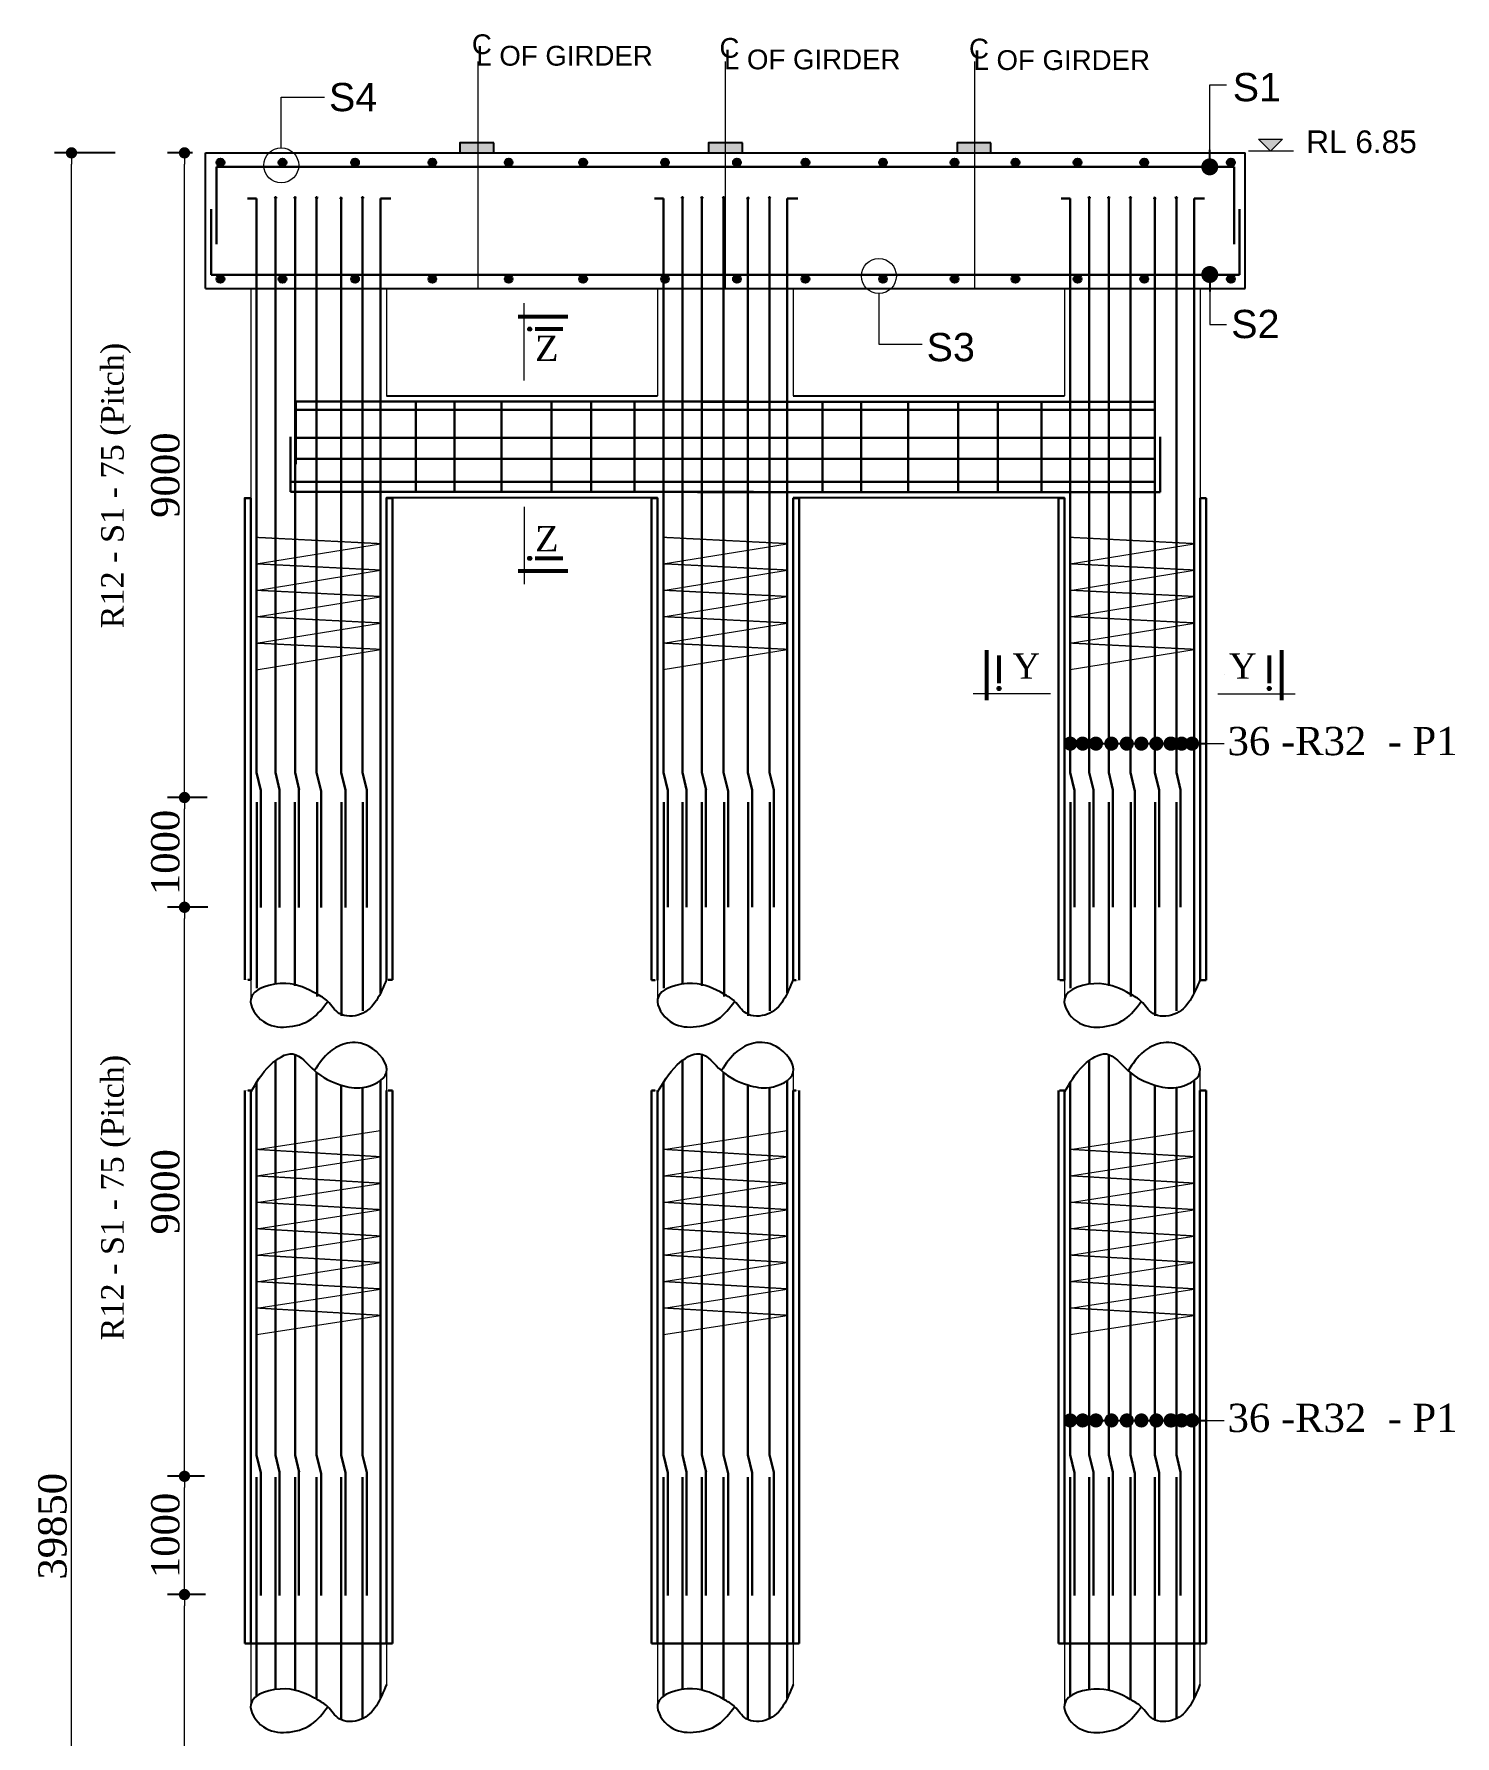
# Model space of a CAD drawing. Header units: millimetres. Extents: x -684453 to 35267, y -286696 to 273430.
# Drawn here: x -288820 to -276246, y 224364 to 239420 of the extents above; entities that cross this region are included whole.
import ezdxf

# ---------------------------------------------------------------- set-up
doc = ezdxf.new("R2010")
doc.units = ezdxf.units.MM
doc.header["$PDMODE"] = 2
for name, pattern in [('CENTER', [2, 1.25, -0.25, 0.25, -0.25]), ('DASHEDX2', [38.1, 25.4, -12.7]), ('HIDDEN', [9.525, 6.35, -3.175])]:
    doc.linetypes.add(name, pattern=pattern)
doc.layers.get('Defpoints').update_dxf_attribs({"lineweight": 13})
for name, color, linetype, lineweight in [('Binder', 136, 'Continuous', 15), ('Center Line', 34, 'Continuous', 15), ('dim', 4, 'Continuous', 25), ('Dimision', 4, 'Continuous', 9), ('Pile', 11, 'Continuous', 15), ('Pire Line', 11, 'Continuous', 25), ('Reinf.', 12, 'Continuous', 30), ('Rod', 12, 'Continuous', 30), ('Steel Casing', 70, 'Continuous', 30), ('Text', 7, 'Continuous', 15)]:
    doc.layers.add(name, color=color, linetype=linetype, lineweight=lineweight)
doc.styles.add('ROMANS', font='arial.ttf', dxfattribs={"height": 200})
doc.styles.get("Standard").update_dxf_attribs({"font": 'times.ttf'})
doc.dimstyles.new('ISO-25', dxfattribs={"dimtxt": 175, "dimasz": 100, "dimexe": 65, "dimexo": 115.625, "dimgap": 40, "dimtad": 1, "dimtoh": 1, "dimdec": 0, "dimtxsty": 'Standard', "dimblk": 'DOT', "dimcen": 300, "dimclrd": 256, "dimclre": 256, "dimclrt": 256, "dimadec": 0, "dimazin": 0, "dimtfac": 1, "dimtdec": 0, "dimtix": 1, "dimtmove": 0, "dimatfit": 3, "dimldrblk": 'DOT', "dimfxl": 75, "dimlwd": -1, "dimarcsym": 0})

# ---------------------------------------------------------------- blocks, each defined once
blk = doc.blocks.new('_Dot')
at = {"color": 0, "linetype": 'ByBlock', "lineweight": -2}
blk.add_line((-0.5, 0), (-1, 0), dxfattribs=at)
at = {"color": 0, "linetype": 'ByBlock', "const_width": 0.5}
blk.add_lwpolyline([(-0.25, 0, 1), (0.25, 0, 1)], format="xyb", close=True, dxfattribs=at)
blk = doc.blocks.new('*D235')
at = {"layer": 'Defpoints', "color": 0, "ltscale": 3, "transparency": 16777216}
for p in [(-287489, 226661), (-287196, 226661), (-287188, 225615)]:
    blk.add_point(p, dxfattribs=at)
at = {"layer": 'Dimision', "color": 1, "lineweight": -2, "ltscale": 3, "transparency": 16777216}
for p, q in [((-287311, 226661), (-287639, 226661)), ((-287304, 225615), (-287639, 225615))]:
    blk.add_line(p, q, dxfattribs=at)
at = {"layer": 'Dimision', "ltscale": 3, "transparency": 16777216}
blk.add_line((-287489, 225715), (-287489, 226561), dxfattribs=at)
at = {"layer": 'Dimision', "ltscale": 3, "transparency": 16777216, "xscale": 100, "yscale": 100, "zscale": 100}
for p, rotation in [((-287489, 226661), 90), ((-287489, 225615), 270)]:
    blk.add_blockref('_Dot', p, dxfattribs=dict(at, rotation=rotation))
at = {"layer": 'Dimision', "ltscale": 3, "transparency": 16777216, "insert": (-287657, 226138), "char_height": 250, "attachment_point": 5, "rotation": 90}
blk.add_mtext('1000', dxfattribs=at)
blk = doc.blocks.new('*D236')
at = {"layer": 'Defpoints', "color": 0, "ltscale": 3, "transparency": 16777216}
for p in [(-287489, 232666), (-287172, 232666), (-287166, 231695)]:
    blk.add_point(p, dxfattribs=at)
at = {"layer": 'Dimision', "color": 1, "lineweight": -2, "ltscale": 3, "transparency": 16777216}
for p, q in [((-287288, 232666), (-287639, 232666)), ((-287282, 231695), (-287639, 231695))]:
    blk.add_line(p, q, dxfattribs=at)
at = {"layer": 'Dimision', "ltscale": 3, "transparency": 16777216}
blk.add_line((-287489, 231795), (-287489, 232566), dxfattribs=at)
at = {"layer": 'Dimision', "ltscale": 3, "transparency": 16777216, "xscale": 100, "yscale": 100, "zscale": 100}
for p, rotation in [((-287489, 232666), 90), ((-287489, 231695), 270)]:
    blk.add_blockref('_Dot', p, dxfattribs=dict(at, rotation=rotation))
at = {"layer": 'Dimision', "ltscale": 3, "transparency": 16777216, "insert": (-287657, 232180), "char_height": 250, "attachment_point": 5, "rotation": 90}
blk.add_mtext('1000', dxfattribs=at)
blk = doc.blocks.new('*D210')
at = {"layer": 'Defpoints', "color": 0, "ltscale": 3, "transparency": 16777216}
for p in [(-287489, 225615), (-287188, 225615), (-287207, 220451)]:
    blk.add_point(p, dxfattribs=at)
at = {"layer": 'Dimision', "color": 1, "lineweight": -2, "ltscale": 3, "transparency": 16777216}
for p, q in [((-287304, 225615), (-287639, 225615)), ((-287323, 220451), (-287639, 220451))]:
    blk.add_line(p, q, dxfattribs=at)
at = {"layer": 'Dimision', "ltscale": 3, "transparency": 16777216}
blk.add_line((-287489, 220551), (-287489, 225515), dxfattribs=at)
at = {"layer": 'Dimision', "ltscale": 3, "transparency": 16777216, "xscale": 100, "yscale": 100, "zscale": 100}
for p, rotation in [((-287489, 225615), 90), ((-287489, 220451), 270)]:
    blk.add_blockref('_Dot', p, dxfattribs=dict(at, rotation=rotation))
at = {"layer": 'Dimision', "ltscale": 3, "transparency": 16777216, "insert": (-287657, 223033), "char_height": 250, "attachment_point": 5, "rotation": 90}
blk.add_mtext('9000', dxfattribs=at)
blk = doc.blocks.new('*D211')
at = {"layer": 'Defpoints', "color": 0, "ltscale": 3, "transparency": 16777216}
for p in [(-287489, 231695), (-287166, 231695), (-287196, 226661)]:
    blk.add_point(p, dxfattribs=at)
at = {"layer": 'Dimision', "color": 1, "lineweight": -2, "ltscale": 3, "transparency": 16777216}
for p, q in [((-287282, 231695), (-287639, 231695)), ((-287311, 226661), (-287639, 226661))]:
    blk.add_line(p, q, dxfattribs=at)
at = {"layer": 'Dimision', "ltscale": 3, "transparency": 16777216}
blk.add_line((-287489, 226761), (-287489, 231595), dxfattribs=at)
at = {"layer": 'Dimision', "ltscale": 3, "transparency": 16777216, "xscale": 100, "yscale": 100, "zscale": 100}
for p, rotation in [((-287489, 231695), 90), ((-287489, 226661), 270)]:
    blk.add_blockref('_Dot', p, dxfattribs=dict(at, rotation=rotation))
at = {"layer": 'Dimision', "ltscale": 3, "transparency": 16777216, "insert": (-287657, 229178), "char_height": 250, "attachment_point": 5, "rotation": 90}
blk.add_mtext('9000', dxfattribs=at)
blk = doc.blocks.new('*D212')
at = {"layer": 'Defpoints', "color": 0, "ltscale": 3, "transparency": 16777216}
for p in [(-287489, 238369), (-287302, 238369), (-287172, 232666)]:
    blk.add_point(p, dxfattribs=at)
at = {"layer": 'Dimision', "color": 1, "lineweight": -2, "ltscale": 3, "transparency": 16777216}
for p, q in [((-287418, 238369), (-287639, 238369)), ((-287288, 232666), (-287639, 232666))]:
    blk.add_line(p, q, dxfattribs=at)
at = {"layer": 'Dimision', "ltscale": 3, "transparency": 16777216}
blk.add_line((-287489, 232766), (-287489, 238269), dxfattribs=at)
at = {"layer": 'Dimision', "ltscale": 3, "transparency": 16777216, "xscale": 100, "yscale": 100, "zscale": 100}
for p, rotation in [((-287489, 238369), 90), ((-287489, 232666), 270)]:
    blk.add_blockref('_Dot', p, dxfattribs=dict(at, rotation=rotation))
at = {"layer": 'Dimision', "ltscale": 3, "transparency": 16777216, "insert": (-287657, 235518), "char_height": 250, "attachment_point": 5, "rotation": 90}
blk.add_mtext('9000', dxfattribs=at)
blk = doc.blocks.new('*D214')
at = {"layer": 'Defpoints', "color": 0, "ltscale": 3, "transparency": 16777216}
for p in [(-288489, 238369), (-287986, 238369), (-287935, 214068)]:
    blk.add_point(p, dxfattribs=at)
at = {"layer": 'Dimision', "color": 1, "lineweight": -2, "ltscale": 3, "transparency": 16777216}
for p, q in [((-288101, 238369), (-288639, 238369)), ((-288050, 214068), (-288639, 214068))]:
    blk.add_line(p, q, dxfattribs=at)
at = {"layer": 'Dimision', "ltscale": 3, "transparency": 16777216}
blk.add_line((-288489, 214168), (-288489, 238269), dxfattribs=at)
at = {"layer": 'Dimision', "ltscale": 3, "transparency": 16777216, "xscale": 100, "yscale": 100, "zscale": 100}
for p, rotation in [((-288489, 238369), 90), ((-288489, 214068), 270)]:
    blk.add_blockref('_Dot', p, dxfattribs=dict(at, rotation=rotation))
at = {"layer": 'Dimision', "ltscale": 3, "transparency": 16777216, "insert": (-288656, 226219), "char_height": 250, "attachment_point": 5, "rotation": 90}
blk.add_mtext('39850', dxfattribs=at)

msp = doc.modelspace()

# ---------------------------------------------------------------- hatches: boundary and pattern name
at = {"layer": 'Dimision', "ltscale": 5}
msp.add_hatch(color=256, dxfattribs=at).paths.add_polyline_path([(-277984.7, 238490.2), (-277772.6, 238490.2), (-277878.6, 238384.1)])
at = {"layer": 'Pire Line', "ltscale": 3}
h = msp.add_hatch(color=256, dxfattribs=at)
h.paths.add_polyline_path([(-284752.1, 238457.7), (-284902.1, 238457.7), (-284902.1, 238369.1), (-284752.1, 238369.1)])
h.paths.add_polyline_path([(-284902.1, 238457.7), (-285052.1, 238457.7), (-285052.1, 238369.1), (-284902.1, 238369.1)])
h = msp.add_hatch(color=256, dxfattribs=at)
h.paths.add_polyline_path([(-282552.1, 238457.7), (-282702.1, 238457.7), (-282702.1, 238369.1), (-282552.1, 238369.1)])
h.paths.add_polyline_path([(-282702.1, 238457.7), (-282852.1, 238457.7), (-282852.1, 238369.1), (-282702.1, 238369.1)])
h = msp.add_hatch(color=256, dxfattribs=at)
h.paths.add_polyline_path([(-280352.1, 238457.7), (-280502.1, 238457.7), (-280502.1, 238369.1), (-280352.1, 238369.1)])
h.paths.add_polyline_path([(-280502.1, 238457.7), (-280652.1, 238457.7), (-280652.1, 238369.1), (-280502.1, 238369.1)])
h = msp.add_hatch(color=256, dxfattribs=at)
h.set_gradient(color1=(238, 17, 46), color2=(219, 15, 42), one_color=1, tint=0.46, name='INVCYLINDER')
h.paths.add_polyline_path([(-287205.6, 238284.1, 1), (-287135.7, 238284.1, 1)])
h = msp.add_hatch(color=256, dxfattribs=at)
h.set_gradient(color1=(238, 17, 46), color2=(219, 15, 42), one_color=1, tint=0.46, name='INVCYLINDER')
h.paths.add_polyline_path([(-286656.7, 238284.1, 1), (-286586.8, 238284.1, 1)])
h = msp.add_hatch(color=256, dxfattribs=at)
h.set_gradient(color1=(238, 17, 46), color2=(219, 15, 42), one_color=1, tint=0.46, name='INVCYLINDER')
h.paths.add_polyline_path([(-286014.7, 238284.1, 1), (-285944.8, 238284.1, 1)])
h = msp.add_hatch(color=256, dxfattribs=at)
h.set_gradient(color1=(238, 17, 46), color2=(219, 15, 42), one_color=1, tint=0.46, name='INVCYLINDER')
h.paths.add_polyline_path([(-285330.5, 238284.1, 1), (-285260.6, 238284.1, 1)])
h = msp.add_hatch(color=256, dxfattribs=at)
h.set_gradient(color1=(238, 17, 46), color2=(219, 15, 42), one_color=1, tint=0.46, name='INVCYLINDER')
h.paths.add_polyline_path([(-284655, 238284.1, 1), (-284585.2, 238284.1, 1)])
h = msp.add_hatch(color=256, dxfattribs=at)
h.set_gradient(color1=(238, 17, 46), color2=(219, 15, 42), one_color=1, tint=0.46, name='INVCYLINDER')
h.paths.add_polyline_path([(-283996.8, 238284.1, 1), (-283926.9, 238284.1, 1)])
h = msp.add_hatch(color=256, dxfattribs=at)
h.set_gradient(color1=(238, 17, 46), color2=(219, 15, 42), one_color=1, tint=0.46, name='INVCYLINDER')
h.paths.add_polyline_path([(-283271.6, 238284.1, 1), (-283201.7, 238284.1, 1)])
h = msp.add_hatch(color=256, dxfattribs=at)
h.set_gradient(color1=(238, 17, 46), color2=(219, 15, 42), one_color=1, tint=0.46, name='INVCYLINDER')
h.paths.add_polyline_path([(-282634.8, 238284.1, 1), (-282564.9, 238284.1, 1)])
h = msp.add_hatch(color=256, dxfattribs=at)
h.set_gradient(color1=(238, 17, 46), color2=(219, 15, 42), one_color=1, tint=0.46, name='INVCYLINDER')
h.paths.add_polyline_path([(-282029.1, 238284.1, 1), (-281959.2, 238284.1, 1)])
h = msp.add_hatch(color=256, dxfattribs=at)
h.set_gradient(color1=(238, 17, 46), color2=(219, 15, 42), one_color=1, tint=0.46, name='INVCYLINDER')
h.paths.add_polyline_path([(-281342.8, 238284.1, 1), (-281272.9, 238284.1, 1)])
h = msp.add_hatch(color=256, dxfattribs=at)
h.set_gradient(color1=(238, 17, 46), color2=(219, 15, 42), one_color=1, tint=0.46, name='INVCYLINDER')
h.paths.add_polyline_path([(-280708.8, 238284.1, 1), (-280638.9, 238284.1, 1)])
h = msp.add_hatch(color=256, dxfattribs=at)
h.set_gradient(color1=(238, 17, 46), color2=(219, 15, 42), one_color=1, tint=0.46, name='INVCYLINDER')
h.paths.add_polyline_path([(-280170.9, 238284.1, 1), (-280101, 238284.1, 1)])
h = msp.add_hatch(color=256, dxfattribs=at)
h.set_gradient(color1=(238, 17, 46), color2=(219, 15, 42), one_color=1, tint=0.46, name='INVCYLINDER')
h.paths.add_polyline_path([(-279620.4, 238284.1, 1), (-279550.5, 238284.1, 1)])
h = msp.add_hatch(color=256, dxfattribs=at)
h.set_gradient(color1=(238, 17, 46), color2=(219, 15, 42), one_color=1, tint=0.46, name='INVCYLINDER')
h.paths.add_polyline_path([(-279030.4, 238284.1, 1), (-278960.5, 238284.1, 1)])
h = msp.add_hatch(color=256, dxfattribs=at)
h.set_gradient(color1=(238, 17, 46), color2=(219, 15, 42), one_color=1, tint=0.46, name='INVCYLINDER')
h.paths.add_polyline_path([(-278263.5, 238284.1, 1), (-278193.6, 238284.1, 1)])
h = msp.add_hatch(color=256, dxfattribs=at)
h.set_gradient(color1=(238, 17, 46), color2=(219, 15, 42), one_color=1, tint=0.46, name='INVCYLINDER')
h.paths.add_polyline_path([(-287205.6, 237254.1, -1), (-287135.7, 237254.1, -1)])
h = msp.add_hatch(color=256, dxfattribs=at)
h.set_gradient(color1=(238, 17, 46), color2=(219, 15, 42), one_color=1, tint=0.46, name='INVCYLINDER')
h.paths.add_polyline_path([(-286656.7, 237254.1, -1), (-286586.8, 237254.1, -1)])
h = msp.add_hatch(color=256, dxfattribs=at)
h.set_gradient(color1=(238, 17, 46), color2=(219, 15, 42), one_color=1, tint=0.46, name='INVCYLINDER')
h.paths.add_polyline_path([(-286014.7, 237254.1, -1), (-285944.8, 237254.1, -1)])
h = msp.add_hatch(color=256, dxfattribs=at)
h.set_gradient(color1=(238, 17, 46), color2=(219, 15, 42), one_color=1, tint=0.46, name='INVCYLINDER')
h.paths.add_polyline_path([(-285330.5, 237254.1, -1), (-285260.6, 237254.1, -1)])
h = msp.add_hatch(color=256, dxfattribs=at)
h.set_gradient(color1=(238, 17, 46), color2=(219, 15, 42), one_color=1, tint=0.46, name='INVCYLINDER')
h.paths.add_polyline_path([(-284655, 237254.1, -1), (-284585.2, 237254.1, -1)])
h = msp.add_hatch(color=256, dxfattribs=at)
h.set_gradient(color1=(238, 17, 46), color2=(219, 15, 42), one_color=1, tint=0.46, name='INVCYLINDER')
h.paths.add_polyline_path([(-283996.8, 237254.1, -1), (-283926.9, 237254.1, -1)])
h = msp.add_hatch(color=256, dxfattribs=at)
h.set_gradient(color1=(238, 17, 46), color2=(219, 15, 42), one_color=1, tint=0.46, name='INVCYLINDER')
h.paths.add_polyline_path([(-283271.6, 237254.1, -1), (-283201.7, 237254.1, -1)])
h = msp.add_hatch(color=256, dxfattribs=at)
h.set_gradient(color1=(238, 17, 46), color2=(219, 15, 42), one_color=1, tint=0.46, name='INVCYLINDER')
h.paths.add_polyline_path([(-282634.8, 237254.1, -1), (-282564.9, 237254.1, -1)])
h = msp.add_hatch(color=256, dxfattribs=at)
h.set_gradient(color1=(238, 17, 46), color2=(219, 15, 42), one_color=1, tint=0.46, name='INVCYLINDER')
h.paths.add_polyline_path([(-282029.1, 237254.1, -1), (-281959.2, 237254.1, -1)])
h = msp.add_hatch(color=256, dxfattribs=at)
h.set_gradient(color1=(238, 17, 46), color2=(219, 15, 42), one_color=1, tint=0.46, name='INVCYLINDER')
h.paths.add_polyline_path([(-281342.8, 237254.1, -1), (-281272.9, 237254.1, -1)])
h = msp.add_hatch(color=256, dxfattribs=at)
h.set_gradient(color1=(238, 17, 46), color2=(219, 15, 42), one_color=1, tint=0.46, name='INVCYLINDER')
h.paths.add_polyline_path([(-280708.8, 237254.1, -1), (-280638.9, 237254.1, -1)])
h = msp.add_hatch(color=256, dxfattribs=at)
h.set_gradient(color1=(238, 17, 46), color2=(219, 15, 42), one_color=1, tint=0.46, name='INVCYLINDER')
h.paths.add_polyline_path([(-280170.9, 237254.1, -1), (-280101, 237254.1, -1)])
h = msp.add_hatch(color=256, dxfattribs=at)
h.set_gradient(color1=(238, 17, 46), color2=(219, 15, 42), one_color=1, tint=0.46, name='INVCYLINDER')
h.paths.add_polyline_path([(-279620.4, 237254.1, -1), (-279550.5, 237254.1, -1)])
h = msp.add_hatch(color=256, dxfattribs=at)
h.set_gradient(color1=(238, 17, 46), color2=(219, 15, 42), one_color=1, tint=0.46, name='INVCYLINDER')
h.paths.add_polyline_path([(-279030.4, 237254.1, -1), (-278960.5, 237254.1, -1)])
h = msp.add_hatch(color=256, dxfattribs=at)
h.set_gradient(color1=(238, 17, 46), color2=(219, 15, 42), one_color=1, tint=0.46, name='INVCYLINDER')
h.paths.add_polyline_path([(-278263.5, 237254.1, -1), (-278193.6, 237254.1, -1)])
at = {"layer": 'Reinf.', "ltscale": 5}
for points in [[(-286689.1, 237971.5, 1), (-286677.1, 237971.5, 1)], [(-286516.4, 237971.5, 1), (-286504.4, 237971.5, 1)], [(-286325.3, 237971.5, 1), (-286313.3, 237971.5, 1)], [(-286109.2, 237967.8, 1), (-286097.2, 237967.8, 1)], [(-285918.7, 237971.5, 1), (-285906.7, 237971.5, 1)], [(-283088.3, 237971.5, 1), (-283076.3, 237971.5, 1)], [(-282915.5, 237971.5, 1), (-282903.5, 237971.5, 1)], [(-282724.5, 237971.5, 1), (-282712.5, 237971.5, 1)], [(-282508.3, 237967.8, 1), (-282496.3, 237967.8, 1)], [(-282317.8, 237971.5, 1), (-282305.8, 237971.5, 1)], [(-279488.3, 237971.5, 1), (-279476.3, 237971.5, 1)], [(-279315.5, 237971.5, 1), (-279303.5, 237971.5, 1)], [(-279124.5, 237971.5, 1), (-279112.5, 237971.5, 1)], [(-278908.3, 237967.8, 1), (-278896.3, 237967.8, 1)], [(-278717.8, 237971.5, 1), (-278705.8, 237971.5, 1)]]:
    msp.add_hatch(color=256, dxfattribs=at).paths.add_polyline_path(points)
at = {"layer": 'Text'}
for points in [[(-284416.2, 236809.7, 1), (-284452.1, 236809.7, 1)], [(-284416.2, 234781.2, -1), (-284452.1, 234781.2, -1)], [(-280280.8, 233648.3, 1), (-280280.8, 233612.4, 1)], [(-277889.8, 233648.3, -1), (-277889.8, 233612.4, -1)]]:
    msp.add_hatch(color=256, dxfattribs=at).paths.add_polyline_path(points)

# ---------------------------------------------------------------- linework, layer by layer
at = {"layer": 'Binder', "linetype": 'DASHEDX2', "ltscale": 0.007}
for p, q in [((-285755.5, 234910.5), (-286853.5, 234966)), ((-282154.6, 234911), (-283252.6, 234966.5)), ((-278554.6, 234911), (-279652.6, 234966.5)), ((-285755.5, 234676.7), (-286853.5, 234732.2)), ((-282154.6, 234677.1), (-283252.6, 234732.7)), ((-278554.6, 234677.1), (-279652.6, 234732.7)), ((-285755.5, 234442.9), (-286853.5, 234498.4)), ((-282154.6, 234443.3), (-283252.6, 234498.9)), ((-278554.6, 234443.3), (-279652.6, 234498.9)), ((-285755.5, 234209.1), (-286853.5, 234264.6)), ((-282154.6, 234209.5), (-283252.6, 234265.1)), ((-278554.6, 234209.5), (-279652.6, 234265.1)), ((-285755.5, 233975.2), (-286853.5, 234030.8)), ((-282154.6, 233975.7), (-283252.6, 234031.3)), ((-278554.6, 233975.7), (-279652.6, 234031.3)), ((-285755.5, 229486.7), (-286851.4, 229551.8)), ((-282154.6, 229487.1), (-283250.5, 229552.3)), ((-278554.6, 229487.1), (-279650.5, 229552.3)), ((-285755.5, 229252.8), (-286851.4, 229318)), ((-282154.6, 229253.3), (-283250.5, 229318.5)), ((-278554.6, 229253.3), (-279650.5, 229318.5)), ((-285755.5, 229019), (-286851.4, 229084.2)), ((-282154.6, 229019.5), (-283250.5, 229084.6)), ((-278554.6, 229019.5), (-279650.5, 229084.6)), ((-285755.5, 228785.2), (-286851.4, 228850.4)), ((-282154.6, 228785.7), (-283250.5, 228850.8)), ((-278554.6, 228785.7), (-279650.5, 228850.8)), ((-285755.5, 228551.4), (-286851.4, 228616.6)), ((-282154.6, 228551.9), (-283250.5, 228617)), ((-278554.6, 228551.9), (-279650.5, 228617)), ((-285755.5, 228317.6), (-286851.4, 228382.7)), ((-282154.6, 228318.1), (-283250.5, 228383.2)), ((-278554.6, 228318.1), (-279650.5, 228383.2)), ((-285755.5, 228083.8), (-286851.4, 228148.9)), ((-282154.6, 228084.3), (-283250.5, 228149.4)), ((-278554.6, 228084.3), (-279650.5, 228149.4))]:
    msp.add_line(p, q, dxfattribs=at)
at = {"layer": 'Binder', "ltscale": 5}
for p, q in [((-286853.5, 234732.2), (-285755.5, 234910.5)), ((-283252.6, 234732.7), (-282154.6, 234911)), ((-279652.6, 234732.7), (-278554.6, 234911)), ((-286853.5, 234498.4), (-285755.5, 234676.7)), ((-283252.6, 234498.9), (-282154.6, 234677.1)), ((-279652.6, 234498.9), (-278554.6, 234677.1)), ((-286853.5, 234264.6), (-285755.5, 234442.9)), ((-283252.6, 234265.1), (-282154.6, 234443.3)), ((-279652.6, 234265.1), (-278554.6, 234443.3)), ((-286853.5, 234030.8), (-285755.5, 234209.1)), ((-283252.6, 234031.3), (-282154.6, 234209.5)), ((-279652.6, 234031.3), (-278554.6, 234209.5)), ((-286853.5, 233797), (-285755.5, 233975.2)), ((-283252.6, 233797.5), (-282154.6, 233975.7)), ((-279652.6, 233797.5), (-278554.6, 233975.7)), ((-286851.4, 229551.8), (-285755.5, 229720.5)), ((-283250.5, 229552.3), (-282154.6, 229720.9)), ((-279650.5, 229552.3), (-278554.6, 229720.9)), ((-286851.4, 229318), (-285755.5, 229486.7)), ((-283250.5, 229318.5), (-282154.6, 229487.1)), ((-279650.5, 229318.5), (-278554.6, 229487.1)), ((-286851.4, 229084.2), (-285755.5, 229252.8)), ((-283250.5, 229084.6), (-282154.6, 229253.3)), ((-279650.5, 229084.6), (-278554.6, 229253.3)), ((-286851.4, 228850.4), (-285755.5, 229019)), ((-283250.5, 228850.8), (-282154.6, 229019.5)), ((-279650.5, 228850.8), (-278554.6, 229019.5)), ((-286851.4, 228616.6), (-285755.5, 228785.2)), ((-283250.5, 228617), (-282154.6, 228785.7)), ((-279650.5, 228617), (-278554.6, 228785.7)), ((-286851.4, 228382.7), (-285755.5, 228551.4)), ((-283250.5, 228383.2), (-282154.6, 228551.9)), ((-279650.5, 228383.2), (-278554.6, 228551.9)), ((-286851.4, 228148.9), (-285755.5, 228317.6)), ((-283250.5, 228149.4), (-282154.6, 228318.1)), ((-279650.5, 228149.4), (-278554.6, 228318.1)), ((-286851.4, 227915.1), (-285755.5, 228083.8)), ((-283250.5, 227915.6), (-282154.6, 228084.3)), ((-279650.5, 227915.6), (-278554.6, 228084.3))]:
    msp.add_line(p, q, dxfattribs=at)
at = {"layer": 'Center Line', "linetype": 'CENTER'}
for p, q in [((-284890.5, 237169.1), (-284890.5, 239178.5)), ((-282702.1, 237169.1), (-282702.1, 239178.5)), ((-280495.1, 237169.1), (-280495.1, 239178.5))]:
    msp.add_line(p, q, dxfattribs=at)
at = {"layer": 'dim', "ltscale": 30}
for points in [[(-285700.3, 231057.4), (-285930.2, 230749), (-286120.1, 230756.4), (-286221.3, 230862.4), (-286318.6, 230928.3), (-286592.9, 231020.1), (-286902.6, 230882.7), (-286790.5, 230684), (-286587.6, 230636.3), (-286368.5, 230705), (-286221.3, 230862.4)], [(-282102.1, 231059.3), (-282329.7, 230749.5), (-282519.6, 230756.9), (-282620.8, 230862.9), (-282718.1, 230928.8), (-282992.4, 231020.5), (-283302.1, 230883.2), (-283190, 230684.5), (-282987.1, 230636.7), (-282768, 230705.4), (-282620.8, 230862.9)], [(-278500.2, 231058.2), (-278730.4, 230748.4), (-278920.3, 230755.8), (-279021.5, 230861.8), (-279118.9, 230927.7), (-279393.1, 231019.4), (-279702.8, 230882.1), (-279590.7, 230683.4), (-279387.8, 230635.7), (-279168.8, 230704.3), (-279021.5, 230861.8)], [(-286902.6, 230056.4), (-286728.3, 230301.2), (-286530.6, 230397.8), (-286338.4, 230249.7), (-286102.8, 230122.5), (-285912.2, 230100.4), (-285702.6, 230233.4), (-285854.9, 230464.2), (-286050.8, 230492.8), (-286200.5, 230418.9), (-286338.4, 230249.7)], [(-283302.1, 230056.9), (-283127.8, 230301.6), (-282930.1, 230398.3), (-282737.9, 230250.2), (-282502.3, 230123), (-282311.7, 230100.9), (-282102.1, 230233.8), (-282254.4, 230464.7), (-282450.3, 230493.2), (-282600, 230419.3), (-282737.9, 230250.2)], [(-279702.8, 230055.8), (-279528.5, 230300.6), (-279330.8, 230397.2), (-279138.6, 230249.1), (-278903.1, 230121.9), (-278712.4, 230099.8), (-278502.8, 230232.7), (-278655.2, 230463.6), (-278851, 230492.2), (-279000.7, 230418.3), (-279138.6, 230249.1)], [(-285702.3, 224818.7), (-285930.2, 224508.9), (-286120.1, 224516.3), (-286221.3, 224622.3), (-286318.6, 224688.2), (-286592.9, 224779.9), (-286902.6, 224642.6), (-286790.5, 224443.9), (-286587.6, 224396.2), (-286368.5, 224464.8), (-286221.3, 224622.3)], [(-282102.1, 224819.2), (-282329.7, 224509.4), (-282519.6, 224516.8), (-282620.8, 224622.8), (-282718.1, 224688.7), (-282992.4, 224780.4), (-283302.1, 224643.1), (-283190, 224444.4), (-282987.1, 224396.6), (-282768, 224465.3), (-282620.8, 224622.8)], [(-278502.8, 224818.6), (-278730.4, 224508.3), (-278920.3, 224515.7), (-279021.5, 224621.7), (-279118.9, 224687.6), (-279393.1, 224779.3), (-279702.8, 224642), (-279590.7, 224443.3), (-279387.8, 224395.5), (-279168.8, 224464.2), (-279021.5, 224621.7)]]:
    msp.add_spline(points, degree=3, dxfattribs=at)
at = {"layer": 'Dimision', "ltscale": 5}
for p, q in [((-278415.2, 238972), (-278268.8, 238972)), ((-286633, 238413.6), (-286633, 238862.5)), ((-286633, 238862.5), (-286251, 238862.5)), ((-277675.4, 238384.1), (-278072.3, 238384.1)), ((-281344.2, 237124.7), (-281344.2, 236675.8)), ((-278415.2, 236849.7), (-278268.8, 236849.7)), ((-281344.2, 236675.8), (-280962.2, 236675.8)), ((-278288.2, 233752), (-278288.2, 233752)), ((-278288.2, 233752), (-278288.2, 233752)), ((-278288.2, 227155.2), (-278288.2, 227155.2)), ((-278288.2, 227155.2), (-278288.2, 227155.2))]:
    msp.add_line(p, q, dxfattribs=at)
at = {"layer": 'Dimision', "ltscale": 3}
for p, q in [((-284482.3, 236354.4), (-284482.3, 237038.6)), ((-284482.3, 235236.5), (-284482.3, 234552.3))]:
    msp.add_line(p, q, dxfattribs=at)
at = {"layer": 'Dimision', "ltscale": 5}
msp.add_lwpolyline([(-277984.7, 238490.2), (-277772.6, 238490.2), (-277878.6, 238384.1)], close=True, dxfattribs=at)
for centre in [(-286633, 238258.8), (-281344.2, 237279.5)]:
    msp.add_circle(centre, 154.8, dxfattribs=at)
at = {"layer": 'Pile', "ltscale": 3}
for p, q in [((-286902.1, 237169.1), (-286902.1, 230843.9)), ((-286902.1, 237169.1), (-286902.1, 230843.9)), ((-285702.1, 237169.1), (-285702.2, 236219.1)), ((-283302.1, 237169.1), (-283302.1, 236219.1)), ((-282102.1, 237169.1), (-282102.2, 236219.1)), ((-279702.1, 237169.1), (-279702.1, 236219.1)), ((-278502.1, 237169.1), (-278502.5, 231052.8)), ((-285702.2, 235319.1), (-285702.4, 231052.4)), ((-283302.1, 235319.1), (-283302.1, 230847.4)), ((-283302.1, 235319.1), (-283302.1, 230847.4)), ((-282102.2, 235319.1), (-282102.5, 231058.4)), ((-282102.1, 235319.1), (-282102.1, 231059.3)), ((-279702.1, 235319.1), (-279702.1, 230842)), ((-279702.1, 235319.1), (-279702.1, 230842)), ((-285702.4, 230284.6), (-285702.6, 224817.9)), ((-282102.5, 230287.9), (-282102.8, 224817.4)), ((-282102.1, 230286.1), (-282102.1, 224819.2)), ((-278502.5, 230283.5), (-278502.8, 224818.6)), ((-286902.1, 230057.3), (-286902.1, 224603.7)), ((-286902.1, 230057.3), (-286902.1, 224603.7)), ((-283302.1, 230056.9), (-283302.1, 224607.3)), ((-283302.1, 230056.9), (-283302.1, 224607.3)), ((-279702.1, 230057.1), (-279702.1, 224601.9)), ((-279702.1, 230057.1), (-279702.1, 224601.9))]:
    msp.add_line(p, q, dxfattribs=at)
at = {"layer": 'Pire Line', "ltscale": 3}
for p, q in [((-287302.1, 238369.1), (-278102.1, 238369.1)), ((-287302.1, 237169.1), (-287302.1, 238369.1)), ((-278102.1, 237169.1), (-278102.1, 238369.1)), ((-278102.1, 237169.1), (-278102.1, 238369.1)), ((-287302.1, 237169.1), (-278102.1, 237169.1)), ((-285702.2, 236219.1), (-283302.1, 236219.1)), ((-282102.2, 236219.1), (-279702.1, 236219.1)), ((-285702.2, 235319.1), (-283302.1, 235319.1)), ((-282102.2, 235319.1), (-279702.1, 235319.1))]:
    msp.add_line(p, q, dxfattribs=at)
at = {"layer": 'Pire Line', "ltscale": 5}
for points in [[(-284752.1, 238457.7), (-285052.1, 238457.7), (-285052.1, 238369.1), (-284752.1, 238369.1)], [(-282552.1, 238457.7), (-282852.1, 238457.7), (-282852.1, 238369.1), (-282552.1, 238369.1)], [(-280352.1, 238457.7), (-280652.1, 238457.7), (-280652.1, 238369.1), (-280352.1, 238369.1)]]:
    msp.add_lwpolyline(points, close=True, dxfattribs=at)
at = {"layer": 'Pire Line', "color": 1, "ltscale": 3}
for centre in [(-287170.7, 238284.1), (-286621.8, 238284.1), (-285979.7, 238284.1), (-285295.6, 238284.1), (-284620.1, 238284.1), (-283961.8, 238284.1), (-283236.7, 238284.1), (-282599.9, 238284.1), (-281994.2, 238284.1), (-281307.8, 238284.1), (-280673.9, 238284.1), (-280135.9, 238284.1), (-279585.5, 238284.1), (-278995.5, 238284.1), (-278228.6, 238284.1), (-287170.7, 237254.1), (-286621.8, 237254.1), (-285979.7, 237254.1), (-285295.6, 237254.1), (-284620.1, 237254.1), (-283961.8, 237254.1), (-283236.7, 237254.1), (-282599.9, 237254.1), (-281994.2, 237254.1), (-281307.8, 237254.1), (-280673.9, 237254.1), (-280135.9, 237254.1), (-279585.5, 237254.1), (-278995.5, 237254.1), (-278228.6, 237254.1)]:
    msp.add_circle(centre, 34.9, dxfattribs=at)
at = {"layer": 'Reinf.', "ltscale": 5}
for p, q in [((-286851.4, 237965.7), (-286930.5, 237965.7)), ((-286683.1, 232886.6), (-286683.1, 237971.5)), ((-286510.2, 232886.6), (-286510.2, 237969.6)), ((-286319.3, 232886.6), (-286319.3, 237971.5)), ((-286103.2, 232886.6), (-286103.2, 237971.5)), ((-285755.5, 237965.7), (-285663.3, 237965.7)), ((-283250.5, 237965.7), (-283329.6, 237965.7)), ((-283082.3, 232887.1), (-283082.3, 237971.5)), ((-282909.3, 232887.1), (-282909.3, 237969.6)), ((-282718.5, 232887.1), (-282718.5, 237971.5)), ((-282502.3, 232887.1), (-282502.3, 237971.5)), ((-282154.6, 237965.7), (-282062.4, 237965.7)), ((-279650.5, 237965.7), (-279729.6, 237965.7)), ((-279482.3, 232887.1), (-279482.3, 237971.5)), ((-279309.3, 232887.1), (-279309.3, 237969.6)), ((-279118.5, 232887.1), (-279118.5, 237971.5)), ((-278902.3, 232887.1), (-278902.3, 237971.5)), ((-278554.6, 237965.7), (-278462.4, 237965.7)), ((-286851.4, 232886.6), (-286812.6, 232728)), ((-286683.1, 232886.6), (-286646.8, 232734.6)), ((-286510.2, 232886.6), (-286473.9, 232734.6)), ((-286319.3, 232886.6), (-286278.5, 232722.9)), ((-286103.2, 232886.6), (-286065.1, 232729.8)), ((-285912.5, 232886.6), (-285875.6, 232733.1)), ((-283250.5, 232887.1), (-283211.7, 232728.5)), ((-283082.3, 232887.1), (-283046, 232735.1)), ((-282909.3, 232887.1), (-282873, 232735.1)), ((-282718.5, 232887.1), (-282677.6, 232723.3)), ((-282502.3, 232887.1), (-282464.2, 232730.3)), ((-282311.7, 232887.1), (-282274.8, 232733.5)), ((-279650.5, 232887.1), (-279611.7, 232728.5)), ((-279482.3, 232887.1), (-279446, 232735.1)), ((-279309.3, 232887.1), (-279273, 232735.1)), ((-279118.5, 232887.1), (-279077.6, 232723.3)), ((-278902.3, 232887.1), (-278864.2, 232730.3)), ((-278711.7, 232887.1), (-278674.8, 232733.5)), ((-286848.1, 230979.4), (-286848.1, 232624.9)), ((-286812.6, 231694.3), (-286812.6, 232728)), ((-286682.4, 231019.2), (-286682.4, 232624.9)), ((-286646.8, 231694.3), (-286646.8, 232734.6)), ((-286511.4, 230999.9), (-286511.4, 232624.9)), ((-286475.8, 231694.3), (-286475.8, 232739.8)), ((-286314.1, 230905.1), (-286314.1, 232624.9)), ((-286278.5, 231694.3), (-286278.5, 232722.9)), ((-286100.6, 230735.4), (-286100.6, 232624.9)), ((-286065.1, 231694.3), (-286065.1, 232729.8)), ((-285911.2, 230778.6), (-285911.2, 232624.9)), ((-285875.6, 231694.3), (-285875.6, 232733.1)), ((-283247.2, 230979.9), (-283247.2, 232625.4)), ((-283211.7, 231694.8), (-283211.7, 232728.5)), ((-283081.5, 231019.7), (-283081.5, 232625.4)), ((-283046, 231694.8), (-283046, 232735.1)), ((-282910.5, 231000.3), (-282910.5, 232625.4)), ((-282874.9, 231694.8), (-282874.9, 232740.2)), ((-282713.2, 230905.6), (-282713.2, 232625.4)), ((-282677.6, 231694.8), (-282677.6, 232723.3)), ((-282499.7, 230735.9), (-282499.7, 232625.4)), ((-282464.2, 231694.8), (-282464.2, 232730.3)), ((-282310.3, 230779.1), (-282310.3, 232625.4)), ((-282274.8, 231694.8), (-282274.8, 232733.5)), ((-279647.2, 230979.9), (-279647.2, 232625.4)), ((-279611.7, 231694.8), (-279611.7, 232728.5)), ((-279481.5, 231019.7), (-279481.5, 232625.4)), ((-279446, 231694.8), (-279446, 232735.1)), ((-279310.5, 231000.3), (-279310.5, 232625.4)), ((-279274.9, 231694.8), (-279274.9, 232740.2)), ((-279113.2, 230905.6), (-279113.2, 232625.4)), ((-279077.6, 231694.8), (-279077.6, 232723.3)), ((-278899.7, 230735.9), (-278899.7, 232625.4)), ((-278864.2, 231694.8), (-278864.2, 232730.3)), ((-278710.3, 230779.1), (-278710.3, 232625.4)), ((-278674.8, 231694.8), (-278674.8, 232733.5)), ((-286510.2, 226849.5), (-286510.2, 230392.9)), ((-282909.3, 226850), (-282909.3, 230393.4)), ((-279309.3, 226850), (-279309.3, 230393.4)), ((-286683.1, 226849.5), (-286683.1, 230340)), ((-286319.3, 226849.5), (-286319.3, 230233)), ((-283082.3, 226850), (-283082.3, 230340.5)), ((-282718.5, 226850), (-282718.5, 230233.5)), ((-279482.3, 226850), (-279482.3, 230340.5)), ((-279118.5, 226850), (-279118.5, 230233.5)), ((-286103.2, 226849.5), (-286103.2, 230122.5)), ((-282502.3, 226850), (-282502.3, 230123)), ((-278902.3, 226850), (-278902.3, 230123)), ((-286851.4, 226849.5), (-286812.6, 226690.9)), ((-286683.1, 226849.5), (-286646.8, 226697.5)), ((-286510.2, 226849.5), (-286473.9, 226697.5)), ((-286319.3, 226849.5), (-286278.5, 226685.8)), ((-286103.2, 226849.5), (-286065.1, 226692.7)), ((-285912.5, 226849.5), (-285875.6, 226696)), ((-283250.5, 226850), (-283211.7, 226691.4)), ((-283082.3, 226850), (-283046, 226698)), ((-282909.3, 226850), (-282873, 226698)), ((-282718.5, 226850), (-282677.6, 226686.2)), ((-282502.3, 226850), (-282464.2, 226693.2)), ((-282311.7, 226850), (-282274.8, 226696.5)), ((-279650.5, 226850), (-279611.7, 226691.4)), ((-279482.3, 226850), (-279446, 226698)), ((-279309.3, 226850), (-279273, 226698)), ((-279118.5, 226850), (-279077.6, 226686.2)), ((-278902.3, 226850), (-278864.2, 226693.2)), ((-278711.7, 226850), (-278674.8, 226696.5)), ((-286812.6, 225606.6), (-286812.6, 226690.9)), ((-286683.1, 224775.5), (-286683.1, 226652.4)), ((-286646.8, 225606.6), (-286646.8, 226697.5)), ((-286510.2, 224769), (-286510.2, 226652.4)), ((-286475.8, 225606.6), (-286475.8, 226702.7)), ((-286319.3, 224688.4), (-286319.3, 226652.4)), ((-286278.5, 225606.6), (-286278.5, 226685.8)), ((-286103.2, 224507.1), (-286103.2, 226652.4)), ((-286065.1, 225606.6), (-286065.1, 226692.7)), ((-285875.6, 225606.6), (-285875.6, 226696)), ((-283211.7, 225607), (-283211.7, 226691.4)), ((-283082.3, 224775.9), (-283082.3, 226652.8)), ((-283046, 225607), (-283046, 226698)), ((-282909.3, 224769.5), (-282909.3, 226652.8)), ((-282874.9, 225607), (-282874.9, 226703.2)), ((-282718.5, 224688.8), (-282718.5, 226652.8)), ((-282677.6, 225607), (-282677.6, 226686.2)), ((-282502.3, 224507.6), (-282502.3, 226652.8)), ((-282464.2, 225607), (-282464.2, 226693.2)), ((-282274.8, 225607), (-282274.8, 226696.5)), ((-279611.7, 225607), (-279611.7, 226691.4)), ((-279482.3, 224775.9), (-279482.3, 226652.8)), ((-279446, 225607), (-279446, 226698)), ((-279309.3, 224769.5), (-279309.3, 226652.8)), ((-279274.9, 225607), (-279274.9, 226703.2)), ((-279118.5, 224688.8), (-279118.5, 226652.8)), ((-279077.6, 225607), (-279077.6, 226686.2)), ((-278902.3, 224507.6), (-278902.3, 226652.8)), ((-278864.2, 225607), (-278864.2, 226693.2)), ((-278674.8, 225607), (-278674.8, 226696.5))]:
    msp.add_line(p, q, dxfattribs=at)
for points in [[(-286851.4, 232886.6), (-286851.4, 237965.7)], [(-285912.5, 232886.6), (-285912.5, 237971.5)], [(-285755.5, 230936.3), (-285755.5, 237965.7)], [(-283250.5, 232887.1), (-283250.5, 237965.7)], [(-282311.7, 232887.1), (-282311.7, 237971.5)], [(-282154.6, 230936.8), (-282154.6, 237965.7)], [(-279650.5, 232887.1), (-279650.5, 237965.7)], [(-278711.7, 232887.1), (-278711.7, 237971.5)], [(-278554.6, 230936.8), (-278554.6, 237965.7)], [(-286851.4, 226849.5), (-286851.4, 230145.6)], [(-285912.5, 226849.5), (-285912.5, 230100.4)], [(-285755.5, 224696.2), (-285755.5, 230162.4)], [(-283250.5, 226850), (-283250.5, 230146.1)], [(-282311.7, 226850), (-282311.7, 230100.9)], [(-282154.6, 224696.6), (-282154.6, 230162.9)], [(-279650.5, 226850), (-279650.5, 230146.1)], [(-278711.7, 226850), (-278711.7, 230100.9)], [(-278554.6, 224696.6), (-278554.6, 230162.9)], [(-286851.4, 224716.5), (-286851.4, 226652.4)], [(-285912.5, 224516.6), (-285912.5, 226652.4)], [(-283250.5, 224717), (-283250.5, 226652.8)], [(-282311.7, 224517.1), (-282311.7, 226652.8)], [(-279650.5, 224717), (-279650.5, 226652.8)], [(-278711.7, 224517.1), (-278711.7, 226652.8)]]:
    msp.add_lwpolyline(points, dxfattribs=at)
for centre in [(-286683.1, 237971.5), (-286510.4, 237971.5), (-286319.3, 237971.5), (-286103.2, 237967.8), (-285912.7, 237971.5), (-283082.3, 237971.5), (-282909.5, 237971.5), (-282718.5, 237971.5), (-282502.3, 237967.8), (-282311.8, 237971.5), (-279482.3, 237971.5), (-279309.5, 237971.5), (-279118.5, 237971.5), (-278902.3, 237967.8), (-278711.8, 237971.5)]:
    msp.add_circle(centre, 6, dxfattribs=at)
at = {"layer": 'Rod', "ltscale": 0.1}
for p, q in [((-278198.6, 238245.3), (-287205.6, 238245.3)), ((-287205.6, 237562), (-287205.6, 238245.3)), ((-278198.6, 237562), (-278198.6, 238245.3)), ((-287252.1, 237290), (-287252.1, 237870.8)), ((-278152.1, 237290), (-278152.1, 237870.8)), ((-278152.1, 237290), (-287252.1, 237290)), ((-282500.6, 236168.2), (-286503.7, 236168.2)), ((-286503.7, 235614.2), (-286503.7, 236168.2)), ((-278902.3, 236095.1), (-286503.7, 236095.1)), ((-285442.5, 236168.2), (-285442.5, 235369)), ((-285100, 236168.2), (-285100, 235369)), ((-284685, 236168.2), (-284685, 235369)), ((-284241.9, 236168.2), (-284241.9, 235369)), ((-283891, 236168.2), (-283891, 235369)), ((-283505.6, 236168.2), (-283505.6, 235369)), ((-278900.6, 236167.7), (-282903.8, 236167.7)), ((-281842.5, 236167.7), (-281842.5, 235368.5)), ((-281500, 236167.7), (-281500, 235368.5)), ((-281085, 236167.7), (-281085, 235368.5)), ((-280641.9, 236167.7), (-280641.9, 235368.5)), ((-280291, 236167.7), (-280291, 235368.5)), ((-279905.7, 236167.7), (-279905.7, 235368.5)), ((-278900.6, 235613.7), (-278900.6, 236167.7)), ((-286550.2, 235369), (-286550.2, 235856)), ((-278902.3, 235847.2), (-286503.7, 235847.2)), ((-278854.1, 235368.5), (-278854.1, 235855.5)), ((-278902.3, 235660.9), (-286503.7, 235660.9)), ((-278902.3, 235458), (-286550.2, 235458)), ((-282454.1, 235369), (-286550.2, 235369)), ((-278854.1, 235368.5), (-282950.2, 235368.5))]:
    msp.add_line(p, q, dxfattribs=at)
at = {"layer": 'Steel Casing', "linetype": 'HIDDEN', "ltscale": 0.3}
for p, q in [((-286955.5, 231051.8), (-286902.2, 231051.8)), ((-285702.2, 231051.8), (-285648.9, 231051.8)), ((-283355.6, 231051.3), (-283302.3, 231051.3)), ((-282102.2, 231051.3), (-282048.9, 231051.3)), ((-279755.5, 231051.2), (-279702.2, 231051.2)), ((-278502.2, 231051.2), (-278448.9, 231051.2)), ((-286955.5, 230074.2), (-286902.2, 230074.2)), ((-285702.2, 230074.2), (-285648.9, 230074.2)), ((-283355.6, 230073.7), (-283302.3, 230073.7)), ((-282102.2, 230073.7), (-282048.9, 230073.7)), ((-279755.6, 230073.6), (-279702.3, 230073.6)), ((-278502.2, 230073.6), (-278448.9, 230073.6))]:
    msp.add_line(p, q, dxfattribs=at)
at = {"layer": 'Steel Casing', "linetype": 'Continuous', "ltscale": 0.3}
for p, q in [((-286955.6, 225181.3), (-285648.9, 225181.3)), ((-283355.6, 225180.8), (-282048.9, 225180.8)), ((-279755.6, 225180.6), (-278448.9, 225180.6))]:
    msp.add_line(p, q, dxfattribs=at)
for points in [[(-286902.2, 231051.8), (-286902.2, 235314.8), (-286955.5, 235314.8), (-286955.5, 231051.8)], [(-285648.9, 231051.8), (-285648.9, 235314.8), (-285702.2, 235314.8), (-285702.2, 231051.8)], [(-283302.3, 231051.3), (-283302.2, 235314.3), (-283355.6, 235314.3), (-283355.6, 231051.3)], [(-282048.9, 231051.3), (-282048.9, 235314.3), (-282102.2, 235314.3), (-282102.3, 231051.3)], [(-279702.2, 231051.2), (-279702.2, 235314.1), (-279755.6, 235314.1), (-279755.6, 231051.2)], [(-278448.9, 231051.2), (-278448.9, 235314.1), (-278502.2, 235314.1), (-278502.2, 231051.2)], [(-286955.5, 230074.2), (-286955.6, 225181.3)], [(-286902.2, 225181.3), (-286902.2, 230074.2)], [(-285702.2, 230074.2), (-285702.2, 225181.3)], [(-285648.9, 225181.3), (-285648.9, 230074.2)], [(-283355.6, 230073.7), (-283355.6, 225180.8)], [(-283302.3, 225180.8), (-283302.3, 230073.7)], [(-282102.3, 230073.7), (-282102.3, 225180.8)], [(-282048.9, 225180.8), (-282048.9, 230073.7)], [(-279755.6, 230073.6), (-279755.6, 225180.7)], [(-279702.3, 225180.7), (-279702.3, 230073.6)], [(-278502.3, 230073.6), (-278502.3, 225180.7)], [(-278448.9, 225180.7), (-278448.9, 230073.6)]]:
    msp.add_lwpolyline(points, dxfattribs=at)
at = {"layer": 'Text'}
for p, q in [((-279825.5, 233582.2), (-280509.6, 233582.2)), ((-278345.1, 233582.2), (-277660.9, 233582.2))]:
    msp.add_line(p, q, dxfattribs=at)
at = {"layer": 'Text', "const_width": 35.9}
for points in [[(-284537.1, 236919.9), (-284094.8, 236919.9)], [(-284388.6, 236809.7), (-284139.1, 236809.7)], [(-284388.6, 234781.2), (-284139.1, 234781.2)], [(-284537.1, 234671), (-284094.8, 234671)], [(-280391, 233527.3), (-280391, 233969.7)], [(-277779.6, 233527.3), (-277779.6, 233969.7)], [(-280280.8, 233675.8), (-280280.8, 233925.4)], [(-277889.8, 233675.8), (-277889.8, 233925.4)]]:
    msp.add_lwpolyline(points, dxfattribs=at)
at = {"layer": 'Text'}
for centre in [(-284434.1, 236809.7), (-284434.1, 234781.2), (-280280.8, 233630.3), (-277889.8, 233630.3)]:
    msp.add_circle(centre, 17.9, dxfattribs=at)

# ---------------------------------------------------------------- texts
at = {"layer": 'Dimision', "ltscale": 3, "char_height": 200, "attachment_point": 5, "rotation": 90}
for insert in [(-288094.3, 235425.9), (-288094.3, 229126.6)]:
    msp.add_mtext('R12 - S1 - 75 (Pitch)', dxfattribs=dict(at, insert=insert))
at = {"layer": 'Text', "style": 'ROMANS'}
msp.add_text('RL 6.85', height=200, dxfattribs=at).set_placement((-277562.1, 238367.4))
at = {"layer": 'Text'}
for s, height, p in [('Z', 224.2, (-284386, 236528.7)), ('Z', 224.2, (-284386, 234843.1)), ('Y', 224.2, (-280161.7, 233717.1)), ('Y', 224.2, (-278246.7, 233717.1)), ('36 -R32  - P1', 250, (-278258.2, 233040.8)), ('36 -R32  - P1', 250, (-278258.2, 227053.2))]:
    msp.add_text(s, height=height, dxfattribs=at).set_placement(p)
at = {"layer": 'Text', "width": 8235.459, "attachment_point": 1, "style": 'ROMANS'}
for s, insert, char_height in [('C', (-284945.9, 239417.7), 175), ('L OF GIRDER', (-284906.5, 239315.7), 175), ('C', (-282754.6, 239385.2), 175), ('L OF GIRDER', (-282715.2, 239283.2), 175), ('C', (-280546.4, 239379.4), 175), ('L OF GIRDER', (-280507, 239277.4), 175), ('S4', (-286210.3, 238987.7), 250), ('S1', (-278212.7, 239075.8), 250), ('S2', (-278226, 236980.1), 250), ('S3', (-280921.5, 236775.9), 250)]:
    msp.add_mtext(s, dxfattribs=dict(at, insert=insert, char_height=char_height))

# ---------------------------------------------------------------- dimensions: what is measured, and where the dimension line sits
at = {"layer": 'Dimision', "ltscale": 3}
for base, p1, p2, text, picture, middle in [((-288488.9, 238369.1), (-287934.6, 214068.2), (-287985.8, 238369.1), '39850', '*D214', (-288656.4, 226218.7)), ((-287489.4, 238369.1), (-287171.9, 232666.1), (-287302.1, 238369.1), '9000', '*D212', (-287657, 235517.6)), ((-287489.4, 232666.1), (-287166.5, 231694.8), (-287171.9, 232666.1), '1000', '*D236', (-287656.6, 232180.4)), ((-287489.4, 231694.8), (-287195.7, 226661.4), (-287166.5, 231694.8), '9000', '*D211', (-287657, 229178.1)), ((-287489.4, 226661.4), (-287188, 225615.2), (-287195.7, 226661.4), '1000', '*D235', (-287656.6, 226138.3)), ((-287489.4, 225615.2), (-287206.9, 220451), (-287188, 225615.2), '9000', '*D210', (-287657, 223033.1))]:
    dim = msp.add_linear_dim(base=base, p1=p1, p2=p2, angle=90, text=text, dimstyle='ISO-25', override={"dimtxt": 250, "dimexe": 150, "dimclre": 1}, dxfattribs=at)
    dim.commit()
    dim.dimension.update_dxf_attribs({"geometry": picture, "text_midpoint": middle})

# ---------------------------------------------------------------- leaders
at = {"layer": 'Dimision', "ltscale": 5}
for points, override in [([(-278415.9, 238245.3), (-278415.2, 238972)], {"dimasz": 150, "dimtad": 0}), ([(-278415.9, 237293), (-278415.2, 236849.7)], {"dimasz": 150, "dimtad": 0}), ([(-279650.5, 233142.7), (-278788.5, 233142.7)], {"dimasz": 125, "dimtad": 0}), ([(-279540.9, 233142.7), (-278678.9, 233142.7)], {"dimasz": 125, "dimtad": 0}), ([(-279423.2, 233142.7), (-278561.2, 233142.7)], {"dimasz": 125, "dimtad": 0}), ([(-279286, 233142.7), (-278423.9, 233142.7)], {"dimasz": 125, "dimtad": 0}), ([(-279150.2, 233142.7), (-278288.2, 233142.7)], {"dimasz": 125, "dimtad": 0}), ([(-279020.9, 233142.7), (-278288.2, 233142.7)], {"dimasz": 125, "dimtad": 0}), ([(-278888.4, 233142.7), (-278288.2, 233142.7)], {"dimasz": 125, "dimtad": 0}), ([(-278762.5, 233142.7), (-278288.2, 233142.7)], {"dimasz": 125, "dimtad": 0}), ([(-278756.4, 233142.7), (-278288.2, 233142.7)], {"dimasz": 125, "dimtad": 0}), ([(-278756.4, 233142.7), (-278288.2, 233142.7)], {"dimasz": 125, "dimtad": 0}), ([(-278664.4, 233142.7), (-278288.2, 233142.7)], {"dimasz": 125, "dimtad": 0}), ([(-278664.4, 233142.7), (-278288.2, 233142.7)], {"dimasz": 125, "dimtad": 0}), ([(-278572.4, 233142.7), (-278288.2, 233142.7)], {"dimasz": 125, "dimtad": 0}), ([(-279650.5, 227155.2), (-278788.5, 227155.2)], {"dimasz": 125, "dimtad": 0}), ([(-279540.9, 227155.2), (-278678.9, 227155.2)], {"dimasz": 125, "dimtad": 0}), ([(-279423.2, 227155.2), (-278561.2, 227155.2)], {"dimasz": 125, "dimtad": 0}), ([(-279286, 227155.2), (-278423.9, 227155.2)], {"dimasz": 125, "dimtad": 0}), ([(-279150.2, 227155.2), (-278288.2, 227155.2)], {"dimasz": 125, "dimtad": 0}), ([(-279020.9, 227155.2), (-278288.2, 227155.2)], {"dimasz": 125, "dimtad": 0}), ([(-278888.4, 227155.2), (-278288.2, 227155.2)], {"dimasz": 125, "dimtad": 0}), ([(-278762.5, 227155.2), (-278288.2, 227155.2)], {"dimasz": 125, "dimtad": 0}), ([(-278756.4, 227155.2), (-278288.2, 227155.2)], {"dimasz": 125, "dimtad": 0}), ([(-278756.4, 227155.2), (-278288.2, 227155.2)], {"dimasz": 125, "dimtad": 0}), ([(-278664.4, 227155.2), (-278288.2, 227155.2)], {"dimasz": 125, "dimtad": 0}), ([(-278664.4, 227155.2), (-278288.2, 227155.2)], {"dimasz": 125, "dimtad": 0}), ([(-278572.4, 227155.2), (-278288.2, 227155.2)], {"dimasz": 125, "dimtad": 0})]:
    msp.add_leader(points, dimstyle='ISO-25', override=override, dxfattribs=at)

doc.saveas('drawing.dxf')
